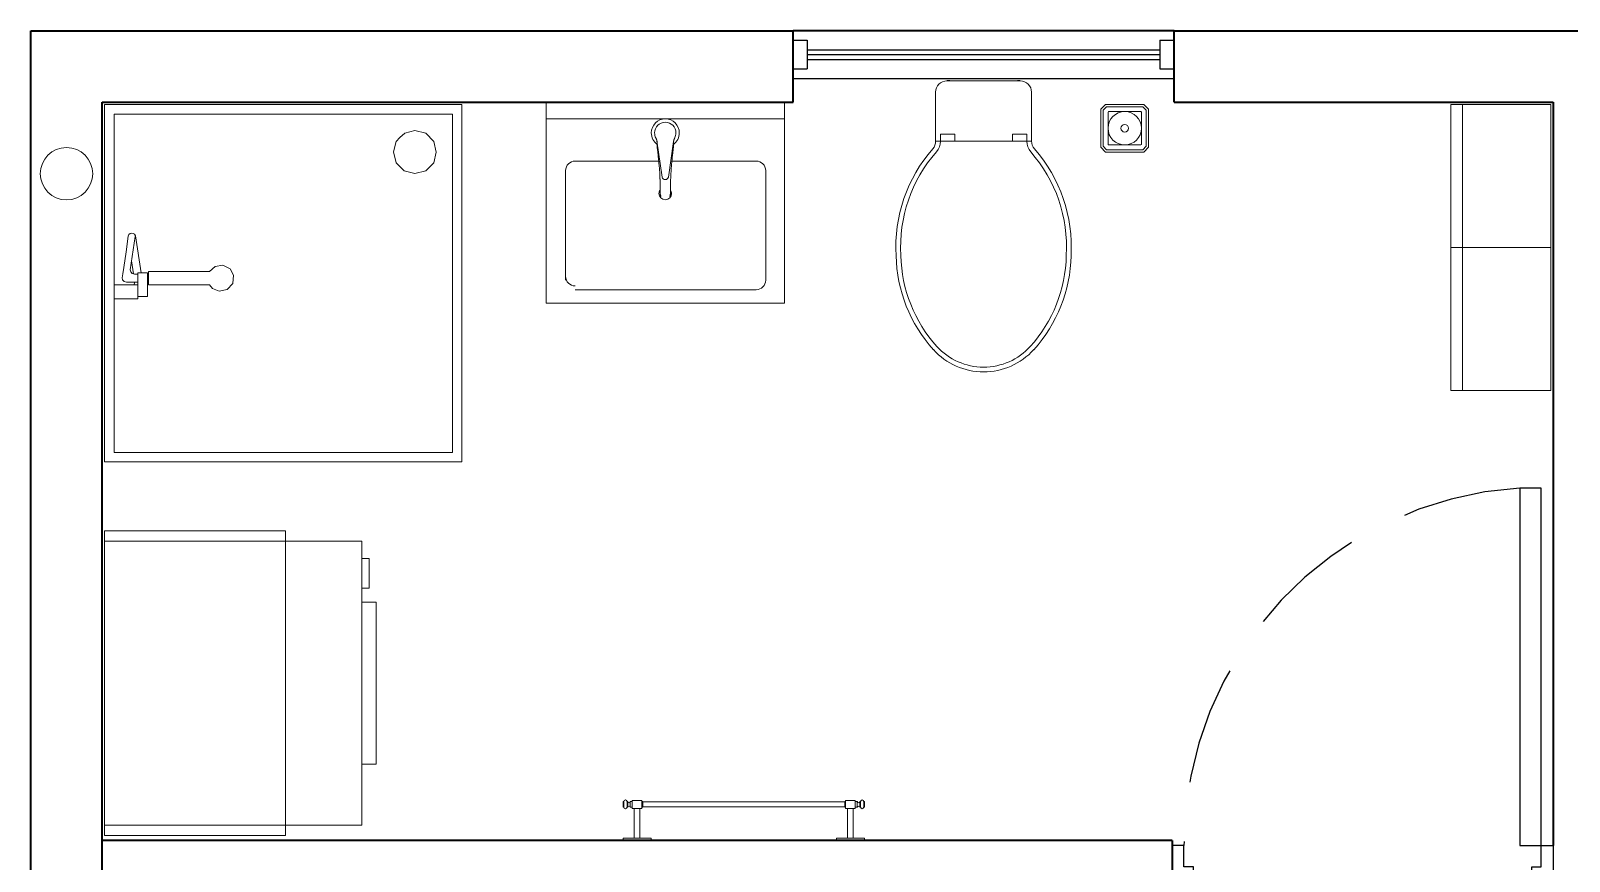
# Model space of a CAD drawing. Header units: millimetres. Extents: x 235.7 to 251.5, y 148.6 to 159.
# Drawn here: x 236.094 to 239.323, y 156.794 to 158.537 of the extents above; entities that cross this region are included whole.
import ezdxf

# ---------------------------------------------------------------- set-up
doc = ezdxf.new("R2010")
doc.units = ezdxf.units.MM
doc.linetypes.add('HIDDEN', pattern=[0.375, 0.25, -0.125])
for name, color, linetype, lineweight in [('A-DOOR-FULL', 7, 'Continuous', 25), ('A-FLOR-LEVL', 7, 'Continuous', 35), ('A-FURN', 9, 'Continuous', 18), ('A-GLAZ-FULL', 4, 'Continuous', 25), ('A-WALL-FULL-EXTR', 7, 'Continuous', 35), ('A-WALL-FULL-INTR', 7, 'Continuous', 35)]:
    doc.layers.add(name, color=color, linetype=linetype, lineweight=lineweight)

# ---------------------------------------------------------------- blocks, each defined once
blk = doc.blocks.new('DOOR-75')
for points in [[(-0.07, 0.84), (-0.07, 0.09), (-0.025, 0.09), (-0.025, 0.84), (-0.07, 0.84)], [(-0.775, 0.09), (-0.8, 0.09), (-0.8, 0), (-0.755, 0), (-0.755, 0.045), (-0.775, 0.045), (-0.775, 0.09)], [(-0.025, 0.09), (0, 0.09), (0, 0), (-0.045, 0), (-0.045, 0.045), (-0.025, 0.045), (-0.025, 0.09)]]:
    blk.add_lwpolyline(points)
at = {"linetype": 'HIDDEN'}
blk.add_arc((-0.0225, 0.089), 0.7525, 93.6181, 179.9249, dxfattribs=at)

msp = doc.modelspace()

# ---------------------------------------------------------------- linework, layer by layer
for p, q in [((237.6939, 158.4368), (238.4939, 158.4368)), ((238.0229, 158.4318), (238.017, 158.4318)), ((238.1709, 158.4318), (238.165, 158.4318))]:
    msp.add_line(p, q)
at = {"layer": 'A-FLOR-LEVL'}
msp.add_line((238.4939, 158.5368), (237.6939, 158.5368), dxfattribs=at)
at = {"layer": 'A-FURN'}
for p, q in [((238.165, 158.4318), (238.0229, 158.4318)), ((237.9933, 158.4081), (237.9933, 158.3048)), ((238.1946, 158.3048), (238.1946, 158.4081)), ((237.1759, 158.3868), (237.1759, 157.965)), ((237.6759, 157.965), (237.6759, 158.3868)), ((238.3401, 158.3722), (238.3501, 158.3822)), ((238.3401, 158.2922), (238.3401, 158.3722)), ((238.3451, 158.3701), (238.3522, 158.3772)), ((238.3451, 158.2943), (238.3451, 158.3701)), ((238.3501, 158.3822), (238.4301, 158.3822)), ((238.3522, 158.3772), (238.428, 158.3772)), ((238.3551, 158.366), (238.3563, 158.3672)), ((238.3551, 158.2984), (238.3551, 158.366)), ((238.3563, 158.3672), (238.4239, 158.3672)), ((238.4239, 158.3672), (238.4251, 158.366)), ((238.4251, 158.366), (238.4251, 158.2984)), ((238.428, 158.3772), (238.4351, 158.3701)), ((238.4301, 158.3822), (238.4401, 158.3722)), ((238.4351, 158.3701), (238.4351, 158.2943)), ((238.4401, 158.3722), (238.4401, 158.2922)), ((239.0994, 158.3818), (239.0994, 158.0818)), ((237.1757, 158.3518), (237.6758, 158.3518)), ((236.8606, 158.3042), (236.8551, 158.2826)), ((236.8685, 158.3125), (236.8606, 158.3042)), ((236.8685, 158.3125), (236.8792, 158.3221)), ((236.8999, 158.3274), (236.8792, 158.3221)), ((236.9231, 158.3219), (236.8999, 158.3274)), ((236.94, 158.3046), (236.9231, 158.3219)), ((236.9451, 158.2818), (236.94, 158.3046)), ((237.9933, 158.3048), (238.1946, 158.3048)), ((238.0033, 158.3048), (238.0033, 158.3198)), ((238.0033, 158.3198), (238.0333, 158.3198)), ((238.0033, 158.3048), (238.0333, 158.3048)), ((238.0333, 158.3048), (238.0333, 158.3198)), ((238.1546, 158.3198), (238.1846, 158.3198)), ((238.1546, 158.3048), (238.1546, 158.3198)), ((238.1846, 158.3048), (238.1846, 158.3198)), ((238.3563, 158.2972), (238.3551, 158.2984)), ((238.4251, 158.2984), (238.4239, 158.2972)), ((236.8551, 158.2826), (236.8606, 158.2598)), ((236.94, 158.2598), (236.9451, 158.2818)), ((238.3501, 158.2822), (238.3401, 158.2922)), ((238.3522, 158.2872), (238.3451, 158.2943)), ((238.4301, 158.2822), (238.3501, 158.2822)), ((238.428, 158.2872), (238.3522, 158.2872)), ((238.4239, 158.2972), (238.3563, 158.2972)), ((238.4351, 158.2943), (238.428, 158.2872)), ((238.4401, 158.2922), (238.4301, 158.2822)), ((236.8606, 158.2598), (236.8775, 158.2429)), ((236.8775, 158.2429), (236.9003, 158.237)), ((236.9003, 158.237), (236.9231, 158.2429)), ((236.9231, 158.2429), (236.94, 158.2598)), ((237.2166, 158.2432), (237.2166, 158.0132)), ((237.4121, 158.263), (237.2366, 158.2632)), ((237.6166, 158.2632), (237.4397, 158.263)), ((237.6366, 158.0132), (237.6366, 158.2432)), ((236.2939, 158.0728), (236.2987, 158.1056)), ((236.2987, 158.1056), (236.2999, 158.1088)), ((236.2999, 158.1088), (236.3026, 158.1111)), ((236.3026, 158.1111), (236.3058, 158.1118)), ((236.3029, 158.0349), (236.3131, 158.105)), ((236.3058, 158.1118), (236.3088, 158.1114)), ((236.3088, 158.1114), (236.3115, 158.1095)), ((236.3115, 158.1095), (236.3135, 158.1061)), ((236.3135, 158.1061), (236.3258, 158.0288)), ((236.3135, 158.1061), (236.3135, 158.1061)), ((236.2891, 158.04), (236.2939, 158.0728)), ((239.0994, 158.0818), (239.0994, 157.7818)), ((236.2871, 158.0264), (236.2891, 158.04)), ((236.3057, 158.0538), (236.3094, 158.0267)), ((236.4689, 158.0318), (236.4807, 158.0423)), ((236.4807, 158.0423), (236.4973, 158.045)), ((236.4973, 158.045), (236.5125, 158.0373)), ((236.286, 158.0179), (236.2871, 158.0264)), ((236.2868, 158.0139), (236.286, 158.0179)), ((236.2899, 158.0104), (236.2868, 158.0139)), ((236.2946, 158.0092), (236.2899, 158.0104)), ((236.3078, 158.0092), (236.2946, 158.0092)), ((236.3029, 158.0349), (236.3037, 158.0309)), ((236.3037, 158.0309), (236.3068, 158.0274)), ((236.3068, 158.0274), (236.3115, 158.0262)), ((236.3078, 158.0092), (236.3189, 158.0092)), ((236.3113, 158.0092), (236.3117, 158.0068)), ((236.3115, 158.0262), (236.3189, 158.0262)), ((236.3389, 158.0288), (236.3189, 158.0288)), ((236.3189, 158.0288), (236.3189, 158.0038)), ((236.3389, 157.9988), (236.3389, 158.0288)), ((236.3389, 158.0262), (236.3411, 158.0262)), ((236.3389, 158.0092), (236.3411, 158.0092)), ((236.3411, 158.0318), (236.3411, 158.0038)), ((236.3411, 158.0318), (236.4689, 158.0318)), ((236.3411, 158.0091), (236.3411, 158.0092)), ((236.5125, 158.0373), (236.5196, 158.0236)), ((236.5196, 158.0236), (236.518, 158.0065)), ((236.3189, 158.0038), (236.2689, 158.0038)), ((236.3113, 158.0047), (236.3107, 158.0038)), ((236.3117, 158.0068), (236.3113, 158.0047)), ((236.3189, 157.9738), (236.3189, 158.0038)), ((236.3189, 157.9788), (236.3389, 157.9788)), ((236.3389, 157.9788), (236.3389, 157.9988)), ((236.3411, 158.0038), (236.3491, 158.0038)), ((236.4689, 158.0038), (236.3491, 158.0038)), ((236.4751, 157.9957), (236.4689, 158.0038)), ((236.4894, 157.99), (236.4751, 157.9957)), ((236.5064, 157.9937), (236.4894, 157.99)), ((236.518, 158.0065), (236.5064, 157.9937)), ((237.2366, 157.9932), (237.6166, 157.9932)), ((236.2689, 157.9738), (236.3189, 157.9738)), ((237.1759, 157.965), (237.6759, 157.965)), ((237.3388, 156.9188), (237.3371, 156.9188)), ((237.3371, 156.9188), (237.3371, 156.907)), ((237.3388, 156.907), (237.3388, 156.9188)), ((237.3456, 156.907), (237.3456, 156.9188)), ((237.3472, 156.9188), (237.3456, 156.9188)), ((237.3472, 156.907), (237.3472, 156.9188)), ((237.3523, 156.907), (237.3523, 156.9188)), ((237.3565, 156.9188), (237.3523, 156.9188)), ((237.3768, 156.9213), (237.3565, 156.9213)), ((237.3565, 156.9213), (237.3565, 156.9188)), ((237.3565, 156.907), (237.3565, 156.9188)), ((237.3768, 156.9188), (237.3768, 156.9213)), ((237.3768, 156.9188), (237.3768, 156.907)), ((237.3785, 156.9188), (237.3768, 156.9188)), ((237.3785, 156.9179), (237.3785, 156.9188)), ((237.3785, 156.9078), (237.3785, 156.9179)), ((237.8026, 156.9179), (237.3785, 156.9179)), ((237.8043, 156.9188), (237.8026, 156.9188)), ((237.8026, 156.9188), (237.8026, 156.9179)), ((237.8026, 156.9078), (237.8026, 156.9179)), ((237.8246, 156.9213), (237.8043, 156.9213)), ((237.8043, 156.9213), (237.8043, 156.9188)), ((237.8043, 156.9188), (237.8043, 156.907)), ((237.8246, 156.9188), (237.8246, 156.9213)), ((237.8246, 156.907), (237.8246, 156.9188)), ((237.8288, 156.9188), (237.8246, 156.9188)), ((237.8288, 156.907), (237.8288, 156.9188)), ((237.8339, 156.907), (237.8339, 156.9188)), ((237.8356, 156.9188), (237.8339, 156.9188)), ((237.8356, 156.907), (237.8356, 156.9188)), ((237.8423, 156.907), (237.8423, 156.9188)), ((237.844, 156.9188), (237.8423, 156.9188)), ((237.844, 156.907), (237.844, 156.9188)), ((237.3371, 156.907), (237.3388, 156.907)), ((237.3456, 156.907), (237.3472, 156.907)), ((237.3523, 156.907), (237.3565, 156.907)), ((237.3565, 156.907), (237.3565, 156.9045)), ((237.3565, 156.9045), (237.3768, 156.9045)), ((237.3608, 156.8419), (237.3608, 156.9045)), ((237.3726, 156.8419), (237.3726, 156.9045)), ((237.3768, 156.9045), (237.3768, 156.907)), ((237.3768, 156.907), (237.3785, 156.907)), ((237.3785, 156.907), (237.3785, 156.9078)), ((237.3785, 156.9078), (237.8026, 156.9078)), ((237.8026, 156.9078), (237.8026, 156.907)), ((237.8026, 156.907), (237.8043, 156.907)), ((237.8043, 156.907), (237.8043, 156.9045)), ((237.8043, 156.9045), (237.8246, 156.9045)), ((237.8086, 156.8419), (237.8086, 156.9045)), ((237.8204, 156.8419), (237.8204, 156.9045)), ((237.8246, 156.9045), (237.8246, 156.907)), ((237.8246, 156.907), (237.8288, 156.907)), ((237.8339, 156.907), (237.8356, 156.907)), ((237.8423, 156.907), (237.844, 156.907)), ((237.3963, 156.8419), (237.3371, 156.8419)), ((237.3371, 156.8419), (237.3371, 156.8368)), ((237.3371, 156.8368), (237.3963, 156.8368)), ((237.3963, 156.8368), (237.3963, 156.8419)), ((237.7849, 156.8419), (237.844, 156.8419)), ((237.7849, 156.8368), (237.7849, 156.8419)), ((237.844, 156.8368), (237.7849, 156.8368)), ((237.844, 156.8419), (237.844, 156.8368))]:
    msp.add_line(p, q, dxfattribs=at)
for points in [[(236.2489, 158.3818), (236.9989, 158.3818), (236.9989, 157.6318), (236.2489, 157.6318), (236.2489, 158.3818)], [(239.0744, 158.0818), (239.2844, 158.0818), (239.2844, 158.3818), (239.0744, 158.3818), (239.0744, 158.0818)], [(239.0744, 157.7818), (239.2844, 157.7818), (239.2844, 158.0818), (239.0744, 158.0818), (239.0744, 157.7818)], [(236.2489, 156.8473), (236.6289, 156.8473), (236.6289, 157.4873), (236.2489, 157.4873), (236.2489, 156.8473)], [(236.2489, 157.4653), (236.2489, 156.8693), (236.7889, 156.8693), (236.7889, 157.4653), (236.2489, 157.4653)], [(236.7889, 157.3665), (236.8039, 157.3665), (236.8039, 157.4288), (236.7889, 157.4288)], [(236.7919, 157.3373), (236.7889, 157.3373), (236.8189, 157.3373), (236.8189, 157.1673), (236.8189, 156.9973), (236.7889, 156.9973)]]:
    msp.add_lwpolyline(points, dxfattribs=at)
msp.add_lwpolyline([(236.2689, 158.3618), (236.9789, 158.3618), (236.9789, 157.6518), (236.2689, 157.6518)], close=True, dxfattribs=at)
at = {"layer": 'A-FURN', "ltscale": 4}
for points in [[(237.4427, 158.2983, 0.243737), (237.4552, 158.3224, 1), (237.3964, 158.3224, 0.244286), (237.4089, 158.2983)], [(237.4456, 158.3121, 0.121688), (237.4482, 158.3225, 1), (237.4034, 158.3225, 0.123107), (237.406, 158.312)], [(237.4353, 158.189), (237.4354, 158.1893), (237.4354, 158.1897), (237.4355, 158.19), (237.4356, 158.1903), (237.4357, 158.1906), (237.4357, 158.1909), (237.4358, 158.1912), (237.4359, 158.1915), (237.436, 158.1919), (237.4361, 158.1922), (237.4361, 158.1925), (237.4362, 158.1928), (237.4363, 158.1931), (237.4363, 158.1934), (237.4364, 158.1938), (237.4365, 158.1941), (237.4365, 158.1944), (237.4366, 158.1947), (237.4366, 158.195), (237.4366, 158.1953), (237.4367, 158.1959), (237.4367, 158.1964), (237.4368, 158.1969), (237.4368, 158.1975), (237.4368, 158.198), (237.4368, 158.1986), (237.4368, 158.1991), (237.4368, 158.1997), (237.4368, 158.2002), (237.4368, 158.2008), (237.4368, 158.2013), (237.4368, 158.2019), (237.4367, 158.2025), (237.4367, 158.203), (237.4367, 158.2036), (237.4367, 158.2041), (237.4367, 158.2047), (237.4367, 158.2052), (237.4367, 158.2057), (237.4367, 158.2063), (237.4367, 158.2072), (237.4367, 158.2081), (237.4367, 158.209), (237.4367, 158.2099), (237.4367, 158.2108), (237.4367, 158.2117), (237.4367, 158.2126), (237.4368, 158.2135), (237.4368, 158.2144), (237.4368, 158.2153), (237.4368, 158.2162), (237.4368, 158.2171), (237.4368, 158.218), (237.4369, 158.2189), (237.4369, 158.2199), (237.4369, 158.2208), (237.4369, 158.2217), (237.4369, 158.2226), (237.437, 158.2235), (237.437, 158.2244), (237.4371, 158.2272), (237.4372, 158.2299), (237.4373, 158.2327), (237.4374, 158.2354), (237.4376, 158.2382), (237.4378, 158.241), (237.438, 158.2437), (237.4382, 158.2465), (237.4384, 158.2492), (237.4386, 158.252), (237.4389, 158.2547), (237.4391, 158.2575), (237.4394, 158.2602), (237.4397, 158.263), (237.4399, 158.2658), (237.4402, 158.2685), (237.4405, 158.2713), (237.4407, 158.274), (237.441, 158.2768), (237.4413, 158.2795), (237.4414, 158.2802), (237.4414, 158.2809), (237.4415, 158.2815), (237.4416, 158.2822), (237.4417, 158.2829), (237.4417, 158.2835), (237.4418, 158.2842), (237.4419, 158.2849), (237.442, 158.2855), (237.4421, 158.2862), (237.4422, 158.2869), (237.4422, 158.2876), (237.4423, 158.2882), (237.4424, 158.2889), (237.4425, 158.2896), (237.4425, 158.2902), (237.4426, 158.2909), (237.4427, 158.2916), (237.4427, 158.2922), (237.4427, 158.2929), (237.4428, 158.2936), (237.4428, 158.2943), (237.4428, 158.295), (237.4428, 158.2956), (237.4428, 158.2963), (237.4428, 158.297), (237.4428, 158.2977), (237.4428, 158.2984), (237.4428, 158.2991), (237.4428, 158.2997), (237.4428, 158.3004), (237.4429, 158.3011), (237.4429, 158.3018), (237.4429, 158.3025), (237.443, 158.3031), (237.4431, 158.3038), (237.4432, 158.3045), (237.4324, 158.2295, -0.75814), (237.4192, 158.2295), (237.4083, 158.3058), (237.4081, 158.3065), (237.408, 158.3068), (237.408, 158.3071), (237.4079, 158.3073), (237.4078, 158.3076), (237.4077, 158.3079), (237.4076, 158.3082), (237.4075, 158.3085), (237.4074, 158.3087), (237.4073, 158.309), (237.4071, 158.3093), (237.407, 158.3096), (237.4069, 158.3098), (237.4068, 158.3101), (237.4067, 158.3104), (237.4066, 158.3107), (237.4064, 158.3109), (237.4063, 158.3112), (237.4062, 158.3115), (237.4061, 158.3117), (237.406, 158.312)], [(237.4149, 158.2025, 0.150311), (237.4126, 158.1951, 1), (237.4389, 158.1951, 0.145063), (237.4368, 158.2023)]]:
    msp.add_lwpolyline(points, format="xyb", dxfattribs=at)
for points in [[(237.4165, 158.189), (237.4164, 158.1893), (237.4163, 158.1897), (237.4162, 158.19), (237.4161, 158.1903), (237.4161, 158.1906), (237.416, 158.1909), (237.4159, 158.1912), (237.4158, 158.1915), (237.4157, 158.1919), (237.4156, 158.1922), (237.4156, 158.1925), (237.4155, 158.1928), (237.4154, 158.1931), (237.4153, 158.1934), (237.4153, 158.1937), (237.4152, 158.1941), (237.4151, 158.1944), (237.4151, 158.1947), (237.415, 158.195), (237.415, 158.1953), (237.415, 158.1959), (237.4149, 158.1964), (237.4149, 158.1969), (237.4149, 158.1975), (237.4148, 158.198), (237.4148, 158.1986), (237.4148, 158.1991), (237.4148, 158.1997), (237.4148, 158.2002), (237.4149, 158.2008), (237.4149, 158.2013), (237.4149, 158.2019), (237.4149, 158.2025), (237.4149, 158.203), (237.4149, 158.2036), (237.415, 158.2041), (237.415, 158.2047), (237.415, 158.2052), (237.415, 158.2057), (237.415, 158.2063), (237.415, 158.2073), (237.415, 158.2083), (237.415, 158.2093), (237.4149, 158.2103), (237.4149, 158.2113), (237.4149, 158.2123), (237.4149, 158.2133), (237.4149, 158.2142), (237.4149, 158.2152), (237.4149, 158.2162), (237.4148, 158.2172), (237.4148, 158.2182), (237.4148, 158.2192), (237.4148, 158.2202), (237.4148, 158.2212), (237.4147, 158.2222), (237.4147, 158.2232), (237.4147, 158.2242), (237.4147, 158.2252), (237.4146, 158.2262), (237.4145, 158.2291), (237.4144, 158.2319), (237.4143, 158.2347), (237.4141, 158.2376), (237.414, 158.2404), (237.4138, 158.2432), (237.4136, 158.246), (237.4134, 158.2489), (237.4131, 158.2517), (237.4129, 158.2545), (237.4126, 158.2574), (237.4124, 158.2602), (237.4121, 158.263), (237.4118, 158.2658), (237.4115, 158.2686), (237.4112, 158.2715), (237.4109, 158.2743), (237.4106, 158.2771), (237.4103, 158.2799), (237.41, 158.2827), (237.4091, 158.2911), (237.4089, 158.2929), (237.4088, 158.2936), (237.4088, 158.2943), (237.4088, 158.295), (237.4088, 158.2956), (237.4088, 158.2963), (237.4088, 158.297), (237.4088, 158.2977), (237.4088, 158.2984), (237.4088, 158.299), (237.4088, 158.2997), (237.4088, 158.3004), (237.4088, 158.3011), (237.4088, 158.3018), (237.4087, 158.3025), (237.4087, 158.3031), (237.4086, 158.3038), (237.4085, 158.3045), (237.4084, 158.3052), (237.4083, 158.3058)], [(237.4457, 158.3124), (237.4456, 158.3121), (237.4455, 158.3118), (237.4454, 158.3115), (237.4453, 158.3112), (237.4452, 158.3109), (237.445, 158.3106), (237.4449, 158.3103), (237.4448, 158.31), (237.4447, 158.3097), (237.4446, 158.3095), (237.4445, 158.3092), (237.4443, 158.3089), (237.4442, 158.3086), (237.4441, 158.3083), (237.444, 158.308), (237.4439, 158.3077), (237.4438, 158.3074), (237.4437, 158.3071), (237.4437, 158.3068), (237.4436, 158.3065), (237.4434, 158.3058), (237.4433, 158.3052), (237.4432, 158.3045)]]:
    msp.add_lwpolyline(points, dxfattribs=at)
at = {"layer": 'A-FURN'}
for centre, radius in [((238.3901, 158.3322), 0.035), ((238.3901, 158.3322), 0.008), ((236.1689, 158.2368), 0.055)]:
    msp.add_circle(centre, radius, dxfattribs=at)
for centre, radius, start, end in [((238.017, 158.4081), 0.0237, 90, 180), ((238.1709, 158.4081), 0.0237, 0, 90), ((237.9696, 158.3048), 0.0237, 318.5818, 360), ((237.9696, 158.3048), 0.0337, 318.5818, 360), ((238.2183, 158.3048), 0.0337, 180, 221.4182), ((238.2183, 158.3048), 0.0237, 180, 221.4182), ((238.2199, 158.0839), 0.3101, 138.5818, 183.5526), ((238.2199, 158.0839), 0.3001, 138.5818, 183.5526), ((237.9679, 158.0839), 0.3001, 356.4474, 41.4182), ((237.9679, 158.0839), 0.3101, 356.4474, 41.4182), ((237.2366, 158.2432), 0.02, 90, 180), ((237.6166, 158.2432), 0.02, 0, 90), ((238.2127, 158.0704), 0.3024, 181.0848, 222.1746), ((238.2127, 158.0704), 0.2924, 181.0848, 222.1746), ((237.9751, 158.0704), 0.2924, 317.8254, 358.9152), ((237.9751, 158.0704), 0.3024, 317.8254, 358.9152), ((237.2366, 158.0212), 0.02, 180, 270), ((237.6166, 158.0132), 0.02, 270, 0), ((238.0939, 157.9628), 0.1421, 222.1746, 317.8254), ((238.0939, 157.9628), 0.1321, 222.1746, 317.8254), ((237.3422, 156.9188), 0.00338, 0, 180), ((237.3498, 156.919), 0.00254, 184.9791, 355.0209), ((237.3498, 156.9067), 0.00254, 4.9791, 175.0209), ((237.8314, 156.919), 0.00254, 184.9791, 355.0209), ((237.8314, 156.9067), 0.00254, 4.9791, 175.0209), ((237.839, 156.9188), 0.00338, 0, 180), ((237.3422, 156.907), 0.00338, 180, 0), ((237.839, 156.907), 0.00338, 180, 0)]:
    msp.add_arc(centre, radius, start, end, dxfattribs=at)
at = {"layer": 'A-GLAZ-FULL'}
for p, q in [((237.6939, 158.5168), (237.7239, 158.5168)), ((237.7239, 158.4968), (238.4639, 158.4968)), ((238.4639, 158.5168), (238.4939, 158.5168)), ((237.7239, 158.4868), (238.4639, 158.4868)), ((237.7239, 158.4768), (238.4639, 158.4768)), ((237.6939, 158.4568), (237.7239, 158.4568)), ((238.4639, 158.4568), (238.4939, 158.4568))]:
    msp.add_line(p, q, dxfattribs=at)
at = {"layer": 'A-GLAZ-FULL', "ltscale": 0.001}
for p, q in [((237.7239, 158.5168), (237.7239, 158.4568)), ((238.4639, 158.5168), (238.4639, 158.4568))]:
    msp.add_line(p, q, dxfattribs=at)
at = {"layer": 'A-WALL-FULL-EXTR'}
for p, q in [((236.0939, 158.5368), (237.6939, 158.5368)), ((236.0939, 152.5368), (236.0939, 158.5368)), ((237.6939, 158.3868), (237.6939, 158.5368)), ((238.4939, 158.5368), (239.2939, 158.5368)), ((238.4939, 158.3868), (238.4939, 158.5368)), ((239.2939, 158.5368), (239.4439, 158.5368)), ((236.2439, 156.8368), (236.2439, 158.3868)), ((236.2439, 158.3868), (237.6939, 158.3868)), ((238.4939, 158.3868), (239.2894, 158.3868)), ((236.2439, 155.3368), (236.2439, 156.8368))]:
    msp.add_line(p, q, dxfattribs=at)
at = {"layer": 'A-WALL-FULL-INTR'}
for p, q in [((239.2894, 158.3868), (239.2894, 156.8268)), ((238.4894, 156.8368), (236.2439, 156.8368)), ((238.4894, 156.8368), (238.4894, 156.7368))]:
    msp.add_line(p, q, dxfattribs=at)

# ---------------------------------------------------------------- block references
at = {"layer": 'A-DOOR-FULL', "linetype": 'Continuous'}
msp.add_blockref('DOOR-75', (239.2894, 156.7368), dxfattribs=at)

doc.saveas('drawing.dxf')
